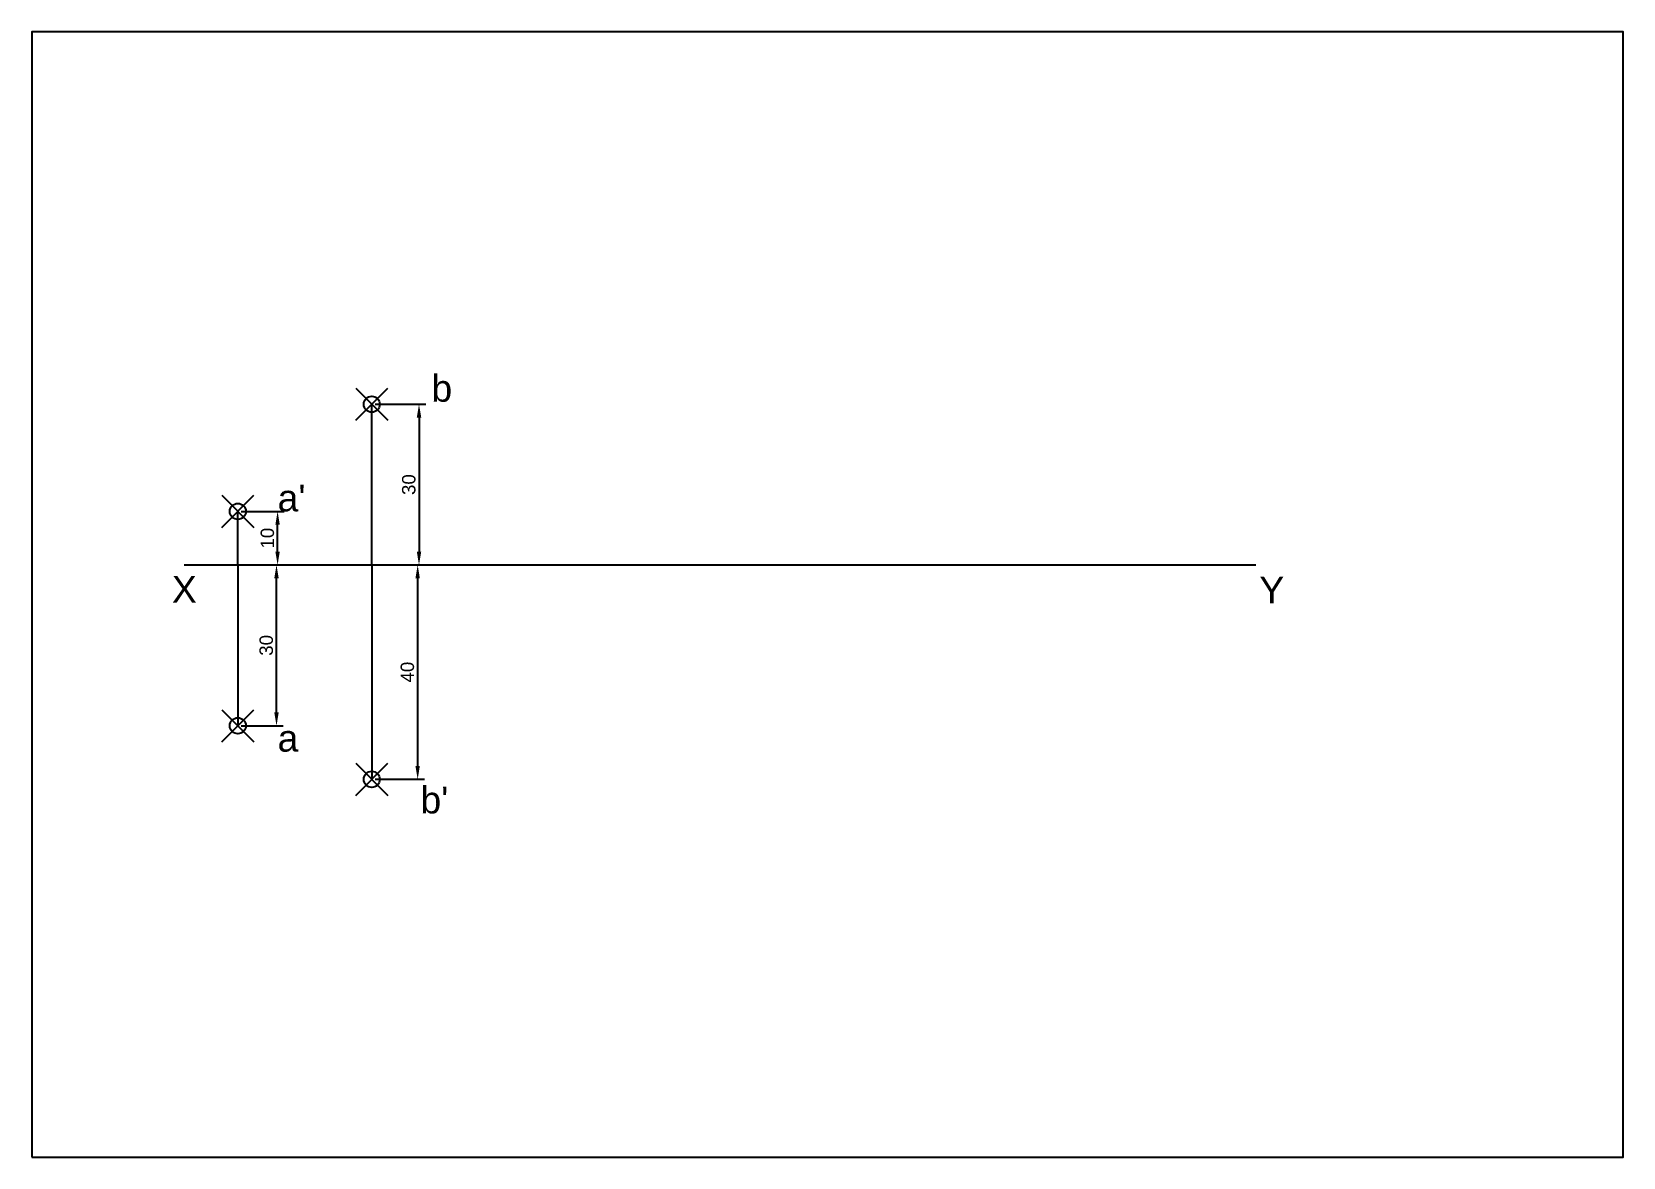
# Model space of a CAD drawing. Header units: millimetres. Extents: x 0 to 297, y 0 to 210.
import ezdxf

# ---------------------------------------------------------------- set-up
doc = ezdxf.new("R2010")
doc.units = ezdxf.units.MM
doc.header["$PDMODE"] = 35
doc.header["$PDSIZE"] = 3
doc.styles.get("Standard").update_dxf_attribs({"font": 'arial.ttf'})
doc.dimstyles.new('ISO-25', dxfattribs={"dimtxt": 2.5, "dimasz": 2.5, "dimexe": 1.25, "dimexo": 0.625, "dimtad": 1, "dimtxsty": 'Standard', "dimcen": 2.5, "dimadec": 0, "dimazin": 0, "dimtfac": 1, "dimtmove": 0, "dimatfit": 3, "dimfxl": 1, "dimarcsym": 0})

# ---------------------------------------------------------------- blocks, each defined once
blk = doc.blocks.new('*D3')
at = {"color": 0, "lineweight": -2, "transparency": 16777216}
for p, q in [((39.07, 120.51), (47.12, 120.51)), ((45.87, 113.01), (45.87, 118.01)), ((39.07, 110.51), (47.12, 110.51))]:
    blk.add_line(p, q, dxfattribs=at)
at = {"color": 0, "transparency": 16777216}
for points in [[(45.45, 118.01), (46.28, 118.01), (45.87, 120.51)], [(45.45, 113.01), (46.28, 113.01), (45.87, 110.51)]]:
    blk.add_solid(points, dxfattribs=at)
at = {"layer": 'Defpoints', "color": 0, "transparency": 16777216}
for p in [(38.44, 120.51), (45.87, 120.51), (38.44, 110.51)]:
    blk.add_point(p, dxfattribs=at)
at = {"color": 0, "transparency": 16777216, "insert": (43.97, 115.51), "char_height": 2.5, "attachment_point": 5, "rotation": 90}
blk.add_mtext('10', dxfattribs=at)
blk = doc.blocks.new('*D4')
at = {"color": 0, "lineweight": -2, "transparency": 16777216}
for p, q in [((39.07, 110.51), (46.92, 110.51)), ((45.67, 83.01), (45.67, 108.01)), ((39.07, 80.51), (46.92, 80.51))]:
    blk.add_line(p, q, dxfattribs=at)
at = {"color": 0, "transparency": 16777216}
for points in [[(45.25, 108.01), (46.08, 108.01), (45.67, 110.51)], [(45.25, 83.01), (46.08, 83.01), (45.67, 80.51)]]:
    blk.add_solid(points, dxfattribs=at)
at = {"layer": 'Defpoints', "color": 0, "transparency": 16777216}
for p in [(38.44, 110.51), (45.67, 110.51), (38.44, 80.51)]:
    blk.add_point(p, dxfattribs=at)
at = {"color": 0, "transparency": 16777216, "insert": (43.76, 95.51), "char_height": 2.5, "attachment_point": 5, "rotation": 90}
blk.add_mtext('30', dxfattribs=at)
blk = doc.blocks.new('*D5')
at = {"color": 0, "lineweight": -2, "transparency": 16777216}
for p, q in [((64.07, 140.51), (73.51, 140.51)), ((72.26, 138.01), (72.26, 113.01)), ((64.07, 110.51), (73.51, 110.51))]:
    blk.add_line(p, q, dxfattribs=at)
at = {"color": 0, "transparency": 16777216}
for points in [[(71.85, 138.01), (72.68, 138.01), (72.26, 140.51)], [(71.85, 113.01), (72.68, 113.01), (72.26, 110.51)]]:
    blk.add_solid(points, dxfattribs=at)
at = {"layer": 'Defpoints', "color": 0, "transparency": 16777216}
for p in [(63.44, 140.51), (63.44, 110.51), (72.26, 110.51)]:
    blk.add_point(p, dxfattribs=at)
at = {"color": 0, "transparency": 16777216, "insert": (70.36, 125.51), "char_height": 2.5, "attachment_point": 5, "rotation": 90}
blk.add_mtext('30', dxfattribs=at)
blk = doc.blocks.new('*D6')
at = {"color": 0, "lineweight": -2, "transparency": 16777216}
for p, q in [((64.07, 110.51), (73.26, 110.51)), ((72.01, 108.01), (72.01, 73.01)), ((64.07, 70.51), (73.26, 70.51))]:
    blk.add_line(p, q, dxfattribs=at)
at = {"color": 0, "transparency": 16777216}
for points in [[(71.59, 108.01), (72.42, 108.01), (72.01, 110.51)], [(71.59, 73.01), (72.42, 73.01), (72.01, 70.51)]]:
    blk.add_solid(points, dxfattribs=at)
at = {"layer": 'Defpoints', "color": 0, "transparency": 16777216}
for p in [(63.44, 110.51), (63.44, 70.51), (72.01, 70.51)]:
    blk.add_point(p, dxfattribs=at)
at = {"color": 0, "transparency": 16777216, "insert": (70.1, 90.51), "char_height": 2.5, "attachment_point": 5, "rotation": 90}
blk.add_mtext('40', dxfattribs=at)

msp = doc.modelspace()

# ---------------------------------------------------------------- linework, layer by layer
for p, q in [((63.442, 110.506), (63.442, 140.506)), ((38.442, 110.506), (38.442, 120.506)), ((28.442, 110.506), (228.442, 110.506)), ((28.442, 110.506), (38.442, 110.506)), ((38.442, 110.506), (38.442, 80.506)), ((38.442, 110.506), (63.442, 110.506)), ((63.442, 110.506), (63.442, 70.506))]:
    msp.add_line(p, q)
msp.add_lwpolyline([(0, 0), (297, 0), (297, 210), (0, 210)], close=True)
for p in [(63.442, 140.506), (38.442, 120.506), (38.442, 80.506), (63.442, 70.506)]:
    msp.add_point(p)

# ---------------------------------------------------------------- texts
at = {"char_height": 5, "attachment_point": 1}
for s, insert in [('b', (74.569, 145.98)), ("a'", (45.868, 125.506)), ('X', (26.136, 108.457)), ('Y', (229.094, 108.335)), ('a', (45.868, 80.678)), ("b'", (72.519, 69.155))]:
    msp.add_mtext_dynamic_manual_height_columns(s, width=17.93822, gutter_width=12.5, heights=[0], dxfattribs=dict(at, insert=insert))

# ---------------------------------------------------------------- dimensions: what is measured, and where the dimension line sits
for base, p1, p2, picture, middle in [((72.263, 110.506), (63.442, 140.506), (63.442, 110.506), '*D5', (70.36, 125.506)), ((45.868, 120.506), (38.442, 110.506), (38.442, 120.506), '*D3', (43.966, 115.506)), ((45.667, 110.506), (38.442, 80.506), (38.442, 110.506), '*D4', (43.765, 95.506)), ((72.006, 70.506), (63.442, 110.506), (63.442, 70.506), '*D6', (70.105, 90.506))]:
    dim = msp.add_linear_dim(base=base, p1=p1, p2=p2, angle=90, dimstyle='ISO-25')
    dim.commit()
    dim.dimension.update_dxf_attribs({"geometry": picture, "text_midpoint": middle})

doc.saveas('drawing.dxf')
